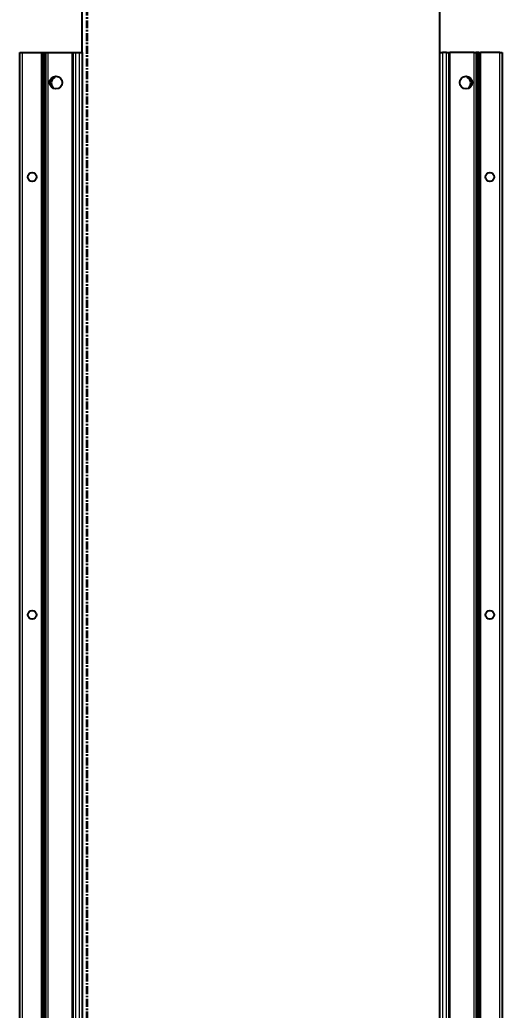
# Model space of a CAD drawing. Header units: millimetres. Extents: x -199 to 4350, y -1647 to 1507.
# Drawn here: x 1997 to 2383, y -318 to 473 of the extents above; entities that cross this region are included whole.
import ezdxf

# ---------------------------------------------------------------- set-up
doc = ezdxf.new("R2010")
doc.units = ezdxf.units.MM
doc.linetypes.add('CENTER', pattern=[10.16, 6.35, -1.27, 1.27, -1.27])
doc.layers.add('FORMAT', color=7, linetype='Continuous')
doc.styles.add('SLDTEXTSTYLE0', font='TXT', dxfattribs={"width": 0.75})
doc.dimstyles.new('SLDDIMSTYLE0', dxfattribs={"dimtxt": 20, "dimasz": 10, "dimexe": 0, "dimexo": 0.0625, "dimgap": 5, "dimtad": 2, "dimdec": 1, "dimrnd": 1e-09, "dimzin": 12, "dimdsep": 46, "dimtxsty": 'SLDTEXTSTYLE0', "dimsah": 1, "dimcen": 0.09, "dimadec": 0, "dimazin": 3, "dimtfac": 1, "dimtofl": 0, "dimtmove": 0, "dimatfit": 3, "dimfxl": 0, "dimfrac": 2, "dimtolj": 1, "dimtzin": 12, "dimarcsym": 0})

# ---------------------------------------------------------------- blocks, each defined once
blk = doc.blocks.new('_D_4')
at = {"layer": 'FORMAT'}
for p, q in [((2046.97, 447.22), (2046.97, 646)), ((2046.97, 645), (2332.97, 645)), ((2332.97, 447.22), (2332.97, 646))]:
    blk.add_line(p, q, dxfattribs=at)
for points in [[(2046.97, 645), (2056.97, 643.46), (2056.97, 646.54)], [(2332.97, 645), (2322.97, 646.54), (2322.97, 643.46)]]:
    blk.add_solid(points, dxfattribs=at)
at = {"layer": 'FORMAT', "insert": (2167.81, 670.78), "char_height": 20, "attachment_point": 1, "style": 'SLDTEXTSTYLE0'}
blk.add_mtext('286', dxfattribs=at)

msp = doc.modelspace()

# ---------------------------------------------------------------- linework, layer by layer
at = {"color": 7, "linetype": 'CENTER', "lineweight": 35}
msp.add_line((2050.71, 1499.09), (2050.71, -1103.67), dxfattribs=at)
at = {"color": 7, "linetype": 'Continuous', "lineweight": 25}
for p, q in [((1997.27, -851.79), (1997.27, 447.21)), ((1997.27, 447.21), (1999.27, 447.21)), ((1999.27, 447.21), (2014.62, 447.21)), ((2014.62, 447.21), (2015.27, 447.21)), ((2015.27, 423.46), (2015.27, 447.21)), ((2015.27, 447.21), (2015.86, 447.21)), ((2015.86, 447.21), (2017.07, 447.21)), ((2017.07, 447.21), (2017.07, -851.79)), ((2017.07, 447.21), (2017.1, 447.21)), ((2017.1, 447.21), (2017.1, -851.79)), ((2017.1, 447.21), (2018.31, 447.21)), ((2018.31, 447.21), (2019.72, 447.21)), ((2019.72, 447.21), (2039.12, 447.21)), ((2039.12, 447.21), (2039.77, 447.21)), ((2039.77, -851.79), (2039.77, 447.21)), ((2039.77, 447.21), (2041.77, 447.21)), ((2041.77, 447.21), (2044.97, 447.21)), ((2044.97, 447.21), (2046.97, 447.21)), ((2046.97, 447.21), (2046.97, -851.79)), ((2332.97, -851.79), (2332.97, 447.21)), ((2332.97, 447.21), (2334.97, 447.21)), ((2338.17, 447.21), (2334.97, 447.21)), ((2338.17, 447.21), (2340.17, 447.21)), ((2340.17, 447.21), (2340.17, -851.79)), ((2340.17, 447.21), (2340.82, 447.21)), ((2360.23, 447.21), (2340.82, 447.21)), ((2360.23, 447.21), (2361.64, 447.21)), ((2362.85, 447.21), (2361.64, 447.21)), ((2362.85, -851.79), (2362.85, 447.21)), ((2362.88, 447.21), (2362.85, 447.21)), ((2362.88, -851.79), (2362.88, 447.21)), ((2364.09, 447.21), (2362.88, 447.21)), ((2364.09, 447.21), (2364.67, 447.21)), ((2364.67, 447.21), (2364.67, 423.46)), ((2364.67, 447.21), (2365.32, 447.21)), ((2380.67, 447.21), (2365.32, 447.21)), ((2380.67, 447.21), (2382.67, 447.21)), ((2382.67, 447.21), (2382.67, -851.79)), ((2025.32, 427.73), (2025.32, 428.14)), ((2354.62, 428.14), (2354.62, 427.73)), ((2015.33, 423.35), (2015.27, 423.46)), ((2015.27, 423.46), (2015.27, 421.96)), ((2015.27, 421.96), (2015.33, 422.06)), ((2015.27, 373.46), (2015.27, 421.96)), ((2015.33, 422.06), (2015.33, 423.35)), ((2364.67, 423.46), (2364.61, 423.35)), ((2364.61, 423.35), (2364.61, 422.06)), ((2364.61, 422.06), (2364.67, 421.96)), ((2364.67, 421.96), (2364.67, 423.46)), ((2364.67, 421.96), (2364.67, 373.46)), ((2015.33, 373.35), (2015.27, 373.46)), ((2015.27, 373.46), (2015.27, 371.96)), ((2015.33, 372.06), (2015.33, 373.35)), ((2364.67, 373.46), (2364.61, 373.35)), ((2364.61, 373.35), (2364.61, 372.06)), ((2364.67, 371.96), (2364.67, 373.46)), ((2015.27, 371.96), (2015.33, 372.06)), ((2015.27, 323.46), (2015.27, 371.96)), ((2364.61, 372.06), (2364.67, 371.96)), ((2364.67, 371.96), (2364.67, 323.46)), ((2015.33, 323.35), (2015.27, 323.46)), ((2015.27, 323.46), (2015.27, 321.96)), ((2015.27, 321.96), (2015.33, 322.06)), ((2015.27, 273.46), (2015.27, 321.96)), ((2015.33, 322.06), (2015.33, 323.35)), ((2364.67, 323.46), (2364.61, 323.35)), ((2364.61, 323.35), (2364.61, 322.06)), ((2364.61, 322.06), (2364.67, 321.96)), ((2364.67, 321.96), (2364.67, 323.46)), ((2364.67, 321.96), (2364.67, 273.46)), ((2015.33, 273.35), (2015.27, 273.46)), ((2015.27, 273.46), (2015.27, 271.96)), ((2015.27, 271.96), (2015.33, 272.06)), ((2015.27, 223.46), (2015.27, 271.96)), ((2015.33, 272.06), (2015.33, 273.35)), ((2364.67, 273.46), (2364.61, 273.35)), ((2364.61, 273.35), (2364.61, 272.06)), ((2364.61, 272.06), (2364.67, 271.96)), ((2364.67, 271.96), (2364.67, 273.46)), ((2364.67, 271.96), (2364.67, 223.46)), ((2015.33, 223.35), (2015.27, 223.46)), ((2015.27, 223.46), (2015.27, 221.96)), ((2015.27, 221.96), (2015.33, 222.06)), ((2015.27, 173.46), (2015.27, 221.96)), ((2015.33, 222.06), (2015.33, 223.35)), ((2364.67, 223.46), (2364.61, 223.35)), ((2364.61, 223.35), (2364.61, 222.06)), ((2364.61, 222.06), (2364.67, 221.96)), ((2364.67, 221.96), (2364.67, 223.46)), ((2364.67, 221.96), (2364.67, 173.46)), ((2015.33, 173.35), (2015.27, 173.46)), ((2015.27, 173.46), (2015.27, 171.96)), ((2015.27, 171.96), (2015.33, 172.06)), ((2015.27, 123.46), (2015.27, 171.96)), ((2015.33, 172.06), (2015.33, 173.35)), ((2364.67, 173.46), (2364.61, 173.35)), ((2364.61, 173.35), (2364.61, 172.06)), ((2364.61, 172.06), (2364.67, 171.96)), ((2364.67, 171.96), (2364.67, 173.46)), ((2364.67, 171.96), (2364.67, 123.46)), ((2015.33, 123.35), (2015.27, 123.46)), ((2015.27, 123.46), (2015.27, 121.96)), ((2015.27, 121.96), (2015.33, 122.06)), ((2015.27, 73.46), (2015.27, 121.96)), ((2015.33, 122.06), (2015.33, 123.35)), ((2364.67, 123.46), (2364.61, 123.35)), ((2364.61, 123.35), (2364.61, 122.06)), ((2364.61, 122.06), (2364.67, 121.96)), ((2364.67, 121.96), (2364.67, 123.46)), ((2364.67, 121.96), (2364.67, 73.46)), ((2015.33, 73.35), (2015.27, 73.46)), ((2015.27, 73.46), (2015.27, 71.96)), ((2015.27, 71.96), (2015.33, 72.06)), ((2015.27, 23.46), (2015.27, 71.96)), ((2015.33, 72.06), (2015.33, 73.35)), ((2364.67, 73.46), (2364.61, 73.35)), ((2364.61, 73.35), (2364.61, 72.06)), ((2364.61, 72.06), (2364.67, 71.96)), ((2364.67, 71.96), (2364.67, 73.46)), ((2364.67, 71.96), (2364.67, 23.46)), ((2015.33, 23.35), (2015.27, 23.46)), ((2015.27, 23.46), (2015.27, 21.96)), ((2015.27, 21.96), (2015.33, 22.06)), ((2015.27, -26.54), (2015.27, 21.96)), ((2015.33, 22.06), (2015.33, 23.35)), ((2364.67, 23.46), (2364.61, 23.35)), ((2364.61, 23.35), (2364.61, 22.06)), ((2364.61, 22.06), (2364.67, 21.96)), ((2364.67, 21.96), (2364.67, 23.46)), ((2364.67, 21.96), (2364.67, -26.54)), ((2015.33, -26.65), (2015.27, -26.54)), ((2015.27, -26.54), (2015.27, -28.04)), ((2015.27, -28.04), (2015.33, -27.94)), ((2015.27, -76.54), (2015.27, -28.04)), ((2015.33, -27.94), (2015.33, -26.65)), ((2364.67, -26.54), (2364.61, -26.65)), ((2364.61, -26.65), (2364.61, -27.94)), ((2364.61, -27.94), (2364.67, -28.04)), ((2364.67, -28.04), (2364.67, -26.54)), ((2364.67, -28.04), (2364.67, -76.54)), ((2015.33, -76.65), (2015.27, -76.54)), ((2015.27, -76.54), (2015.27, -78.04)), ((2015.27, -78.04), (2015.33, -77.94)), ((2015.27, -126.54), (2015.27, -78.04)), ((2015.33, -77.94), (2015.33, -76.65)), ((2364.67, -76.54), (2364.61, -76.65)), ((2364.61, -76.65), (2364.61, -77.94)), ((2364.61, -77.94), (2364.67, -78.04)), ((2364.67, -78.04), (2364.67, -76.54)), ((2364.67, -78.04), (2364.67, -126.54)), ((2015.33, -126.65), (2015.27, -126.54)), ((2015.27, -126.54), (2015.27, -128.04)), ((2015.33, -127.94), (2015.33, -126.65)), ((2364.67, -126.54), (2364.61, -126.65)), ((2364.61, -126.65), (2364.61, -127.94)), ((2364.67, -128.04), (2364.67, -126.54)), ((2015.27, -128.04), (2015.33, -127.94)), ((2015.27, -176.54), (2015.27, -128.04)), ((2364.61, -127.94), (2364.67, -128.04)), ((2364.67, -128.04), (2364.67, -176.54)), ((2015.33, -176.65), (2015.27, -176.54)), ((2015.27, -176.54), (2015.27, -178.04)), ((2015.27, -178.04), (2015.33, -177.94)), ((2015.27, -226.54), (2015.27, -178.04)), ((2015.33, -177.94), (2015.33, -176.65)), ((2364.67, -176.54), (2364.61, -176.65)), ((2364.61, -176.65), (2364.61, -177.94)), ((2364.61, -177.94), (2364.67, -178.04)), ((2364.67, -178.04), (2364.67, -176.54)), ((2364.67, -178.04), (2364.67, -226.54)), ((2015.33, -226.65), (2015.27, -226.54)), ((2015.27, -226.54), (2015.27, -228.04)), ((2015.27, -228.04), (2015.33, -227.94)), ((2015.27, -276.54), (2015.27, -228.04)), ((2015.33, -227.94), (2015.33, -226.65)), ((2364.67, -226.54), (2364.61, -226.65)), ((2364.61, -226.65), (2364.61, -227.94)), ((2364.61, -227.94), (2364.67, -228.04)), ((2364.67, -228.04), (2364.67, -226.54)), ((2364.67, -228.04), (2364.67, -276.54)), ((2015.33, -276.65), (2015.27, -276.54)), ((2015.27, -276.54), (2015.27, -278.04)), ((2015.33, -277.94), (2015.33, -276.65)), ((2364.67, -276.54), (2364.61, -276.65)), ((2364.61, -276.65), (2364.61, -277.94)), ((2364.67, -278.04), (2364.67, -276.54)), ((2015.27, -278.04), (2015.33, -277.94)), ((2015.27, -326.54), (2015.27, -278.04)), ((2364.61, -277.94), (2364.67, -278.04)), ((2364.67, -278.04), (2364.67, -326.54))]:
    msp.add_line(p, q, dxfattribs=at)
at = {"color": 8, "linetype": 'Continuous', "lineweight": 18}
for p, q in [((1999.27, 447.21), (1999.27, -851.79)), ((2014.62, -851.79), (2014.62, 447.21)), ((2015.86, 447.21), (2015.86, -851.79)), ((2018.31, -851.79), (2018.31, 447.21)), ((2019.72, 447.21), (2019.72, -851.79)), ((2039.12, -851.79), (2039.12, 447.21)), ((2041.77, 447.21), (2041.77, -851.79)), ((2044.97, -851.79), (2044.97, 447.21)), ((2334.97, 447.21), (2334.97, -851.79)), ((2338.17, -851.79), (2338.17, 447.21)), ((2340.82, 447.21), (2340.82, -851.79)), ((2360.23, -851.79), (2360.23, 447.21)), ((2361.64, 447.21), (2361.64, -851.79)), ((2364.09, -851.79), (2364.09, 447.21)), ((2365.32, 447.21), (2365.32, -851.79)), ((2380.67, -851.79), (2380.67, 447.21))]:
    msp.add_line(p, q, dxfattribs=at)
at = {"color": 7, "linetype": 'Continuous', "lineweight": 25}
for centre, radius in [((2026.12, 423.21), 5), ((2353.82, 423.21), 5), ((2007.17, 347.71), 3.5), ((2372.77, 347.71), 3.5), ((2007.17, -2.29), 3.5), ((2372.77, -2.29), 3.5)]:
    msp.add_circle(centre, radius, dxfattribs=at)
for centre, radius, start, end in [((2024.82, 427.73), 0.5, 299.14074, 0), ((2355.12, 427.73), 0.5, 180, 240.85926), ((2027.62, 422.71), 5.25, 119.14074, 233.81086), ((2352.32, 422.71), 5.25, 306.18913, 60.85926)]:
    msp.add_arc(centre, radius, start, end, dxfattribs=at)

# ---------------------------------------------------------------- dimensions: what is measured, and where the dimension line sits
at = {"layer": 'FORMAT'}
dim = msp.add_linear_dim(base=(2332.97, 645), p1=(2046.97, 447.21), p2=(2332.97, 447.21), angle=0, dimstyle='SLDDIMSTYLE0', dxfattribs=at)
dim.commit()
dim.dimension.update_dxf_attribs({"geometry": '_D_4', "text_midpoint": (2189.97, 645), "dimtype": 160})

doc.saveas('drawing.dxf')
